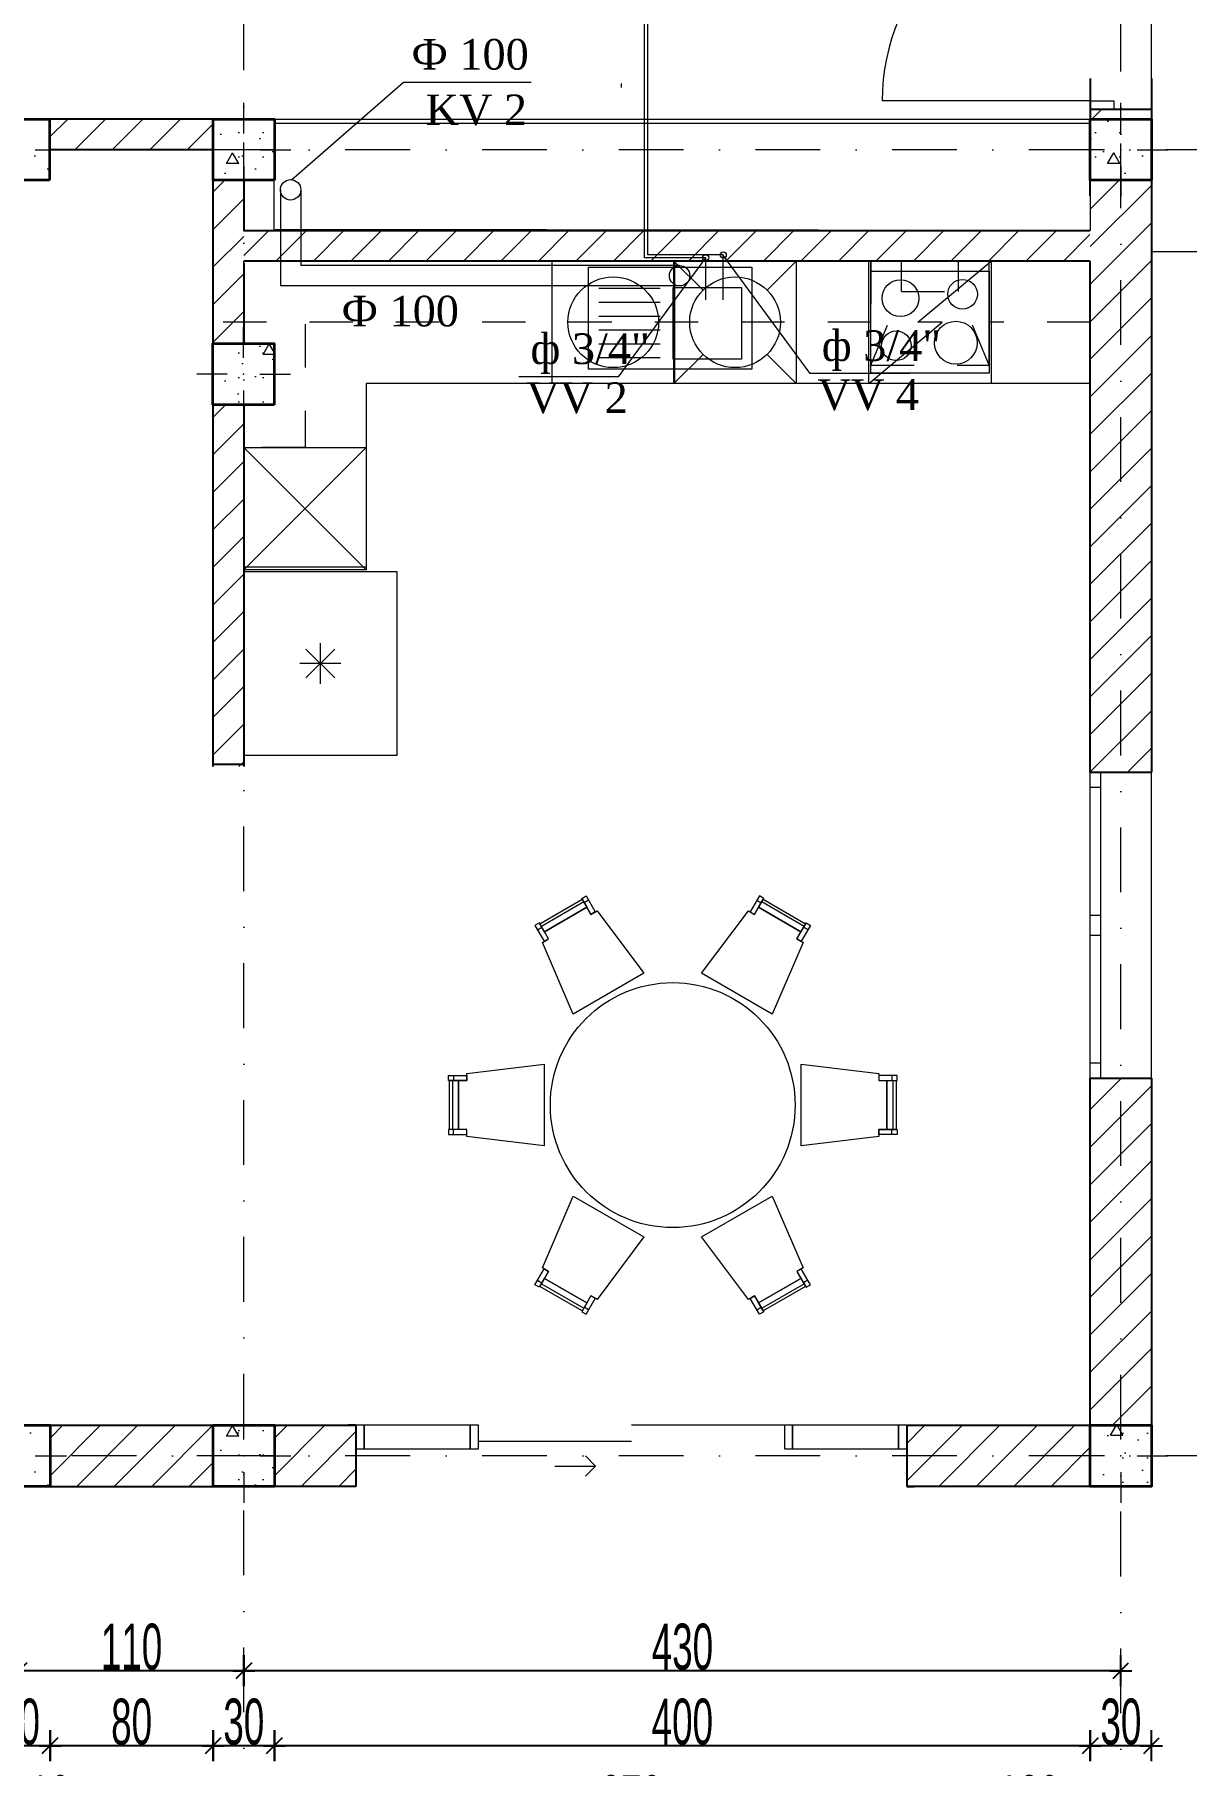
# Model space of a CAD drawing. Header units: millimetres. Extents: x -13678 to 175322, y 9978 to 39678.
# Drawn here: x 26179 to 31826, y 19899 to 28380 of the extents above; entities that cross this region are included whole.
import ezdxf

# ---------------------------------------------------------------- set-up
doc = ezdxf.new("R2010")
doc.units = ezdxf.units.MM
doc.header["$MEASUREMENT"] = 0
doc.set_wipeout_variables(frame=1)
for name, pattern in [('Dashed', [423.333333, 211.666667, -211.666667]), ('Dot & Dashed', [670.277762, 317.5, -176.388889, 0, -176.388874]), ('Wipeout_Contour', [1000, 0, -1000])]:
    doc.linetypes.add(name, pattern=pattern)
doc.layers.get('Defpoints').update_dxf_attribs({"lineweight": 13})
for name, color, linetype, lineweight, true_color in [('2D Drafting - General_Pen_No__5', 7, 'Continuous', 13, 0x40a5ff), ('New_MEP - Electrical_Pen_No__4', 7, 'Continuous', 20, 0x029e21), ('New_Structural - Bearing_Pen_No__168', 7, 'Continuous', 13, 0xfe847a), ('New_Structural - Bearing_Pen_No__169', 7, 'Continuous', 13, 0x68b353), ('New_Structural - Bearing_Pen_No__23', 7, 'Continuous', 20, 0xff6600), ('New_Structural - Bearing_Pen_No__28', 7, 'Continuous', 35, 0xa80f02), ('New_Structural - Bearing_Pen_No__3', 7, 'Continuous', 18, 0xff6600), ('New_Structural - Bearing_Pen_No__69', 7, 'Continuous', 20, 0x71cebe), ('New_Structural - Bearing_Pen_No__89', 7, 'Continuous', 20, 0x71cebe), ('Structural - Bearing_Pen_No__69', 7, 'Continuous', 13, 0x71cebe)]:
    doc.layers.add(name, color=color, linetype=linetype, lineweight=lineweight, true_color=true_color)
for name, color, linetype, lineweight in [('2D Drafting - General_Pen_No__6', 5, 'Continuous', 13), ('Lines_Pen_No__1', 7, 'Continuous', 13), ('New_Structural - Bearing_Pen_No__20', 1, 'Continuous', 0), ('New_Structural - Bearing_Pen_No__27', 7, 'Continuous', 35), ('Text blocks_Pen_No__1', 7, 'Continuous', 13)]:
    doc.layers.add(name, color=color, linetype=linetype, lineweight=lineweight)
doc.layers.add('New_MEP - Electrical', color=7, linetype='Continuous')
doc.layers.add('New_Structural - Bearing', color=7, linetype='Continuous')
doc.styles.add('GENERATED_STYLE_6', font='times.ttf')
doc.styles.add('PLATEIA', font='CGSAPPS.shx', dxfattribs={"width": 0.6})
doc.dimstyles.new('100v', dxfattribs={"dimtxt": 225, "dimasz": 1, "dimexe": 0.18, "dimexo": 0.0625, "dimgap": 4, "dimtad": 1, "dimdec": 0, "dimlfac": 0.1, "dimzin": 12, "dimdsep": 46, "dimtxsty": 'PLATEIA', "dimblk": 'A$C321216CB', "dimcen": 0.09, "dimse1": 1, "dimse2": 1, "dimclrd": 256, "dimclrt": 256, "dimadec": 3, "dimazin": 0, "dimtfac": 1, "dimtdec": 0, "dimtix": 1, "dimtmove": 2, "dimatfit": 3, "dimldrblk": 'A$C321216CB', "dimfxl": 1, "dimtolj": 1, "dimtzin": 0, "dimlwd": -1, "dimarcsym": 0})
pattern_1 = [(45, (-11385.9, -8413.54), (-91.92388, 91.92388), [])]

# ---------------------------------------------------------------- blocks, each defined once
blk = doc.blocks.new('Dining Table Round 25[2]', base_point=(38855.2, 31548))
at = {"layer": 'New_MEP - Electrical_Pen_No__4', "color": 104, "linetype": 'Continuous', "lineweight": 20, "true_color": 0x029e21}
for p, q in [((38211.6, 32423.5), (38418.9, 32543.2)), ((38443, 32551.3), (38421.4, 32538.8)), ((39267.4, 32551.3), (39289.1, 32538.8)), ((39291.6, 32543.2), (39498.9, 32423.5)), ((38192.4, 32406.7), (38214.1, 32419.2)), ((39518, 32406.7), (39496.4, 32419.2)), ((37775.2, 31428.3), (37775.2, 31667.7)), ((37780.2, 31692.7), (37780.2, 31667.7)), ((39930.2, 31692.7), (39930.2, 31667.7)), ((39935.2, 31667.7), (39935.2, 31428.3)), ((37780.2, 31403.3), (37780.2, 31428.3)), ((39930.2, 31403.3), (39930.2, 31428.3)), ((38192.4, 30689.4), (38214.1, 30676.9)), ((38418.9, 30552.9), (38211.6, 30672.6)), ((39498.9, 30672.6), (39291.6, 30552.9)), ((39518, 30689.4), (39496.4, 30676.9)), ((38443, 30544.7), (38421.4, 30557.2)), ((39267.4, 30544.7), (39289.1, 30557.2))]:
    blk.add_line(p, q, dxfattribs=at)
at = {"layer": 'New_MEP - Electrical_Pen_No__4', "color": 104, "linetype": 'Continuous', "lineweight": 20, "true_color": 0x029e21, "flags": 128}
for points in [[(38475.5, 32495.1), (38453.9, 32482.6), (38408.9, 32560.5), (38430.5, 32573)], [(39234.9, 32495.1), (39256.6, 32482.6), (39301.6, 32560.5), (39279.9, 32573)], [(38226.6, 32397.5), (38433.9, 32517.2), (38411.4, 32556.2), (38204.1, 32436.5)], [(38367, 31993.6), (38713.4, 32193.6), (38484.3, 32500.1), (38453.9, 32482.6), (38433.9, 32517.2), (38226.6, 32397.5), (38246.6, 32362.9), (38216.2, 32345.3)], [(38997, 32193.6), (39343.4, 31993.6), (39494.3, 32345.3), (39463.9, 32362.9), (39483.9, 32397.5), (39276.6, 32517.2), (39256.6, 32482.6), (39226.2, 32500.1)], [(39276.6, 32517.2), (39483.9, 32397.5), (39506.4, 32436.5), (39299.1, 32556.2)], [(38224.9, 32350.4), (38246.6, 32362.9), (38201.6, 32440.8), (38179.9, 32428.3)], [(39485.5, 32350.4), (39463.9, 32362.9), (39508.9, 32440.8), (39530.5, 32428.3)], [(38225.2, 31348), (38225.2, 31748), (37845.2, 31702.8), (37845.2, 31667.7), (37805.2, 31667.7), (37805.2, 31428.3), (37845.2, 31428.3), (37845.2, 31393.3)], [(39485.2, 31748), (39485.2, 31348), (39865.2, 31393.3), (39865.2, 31428.3), (39905.2, 31428.3), (39905.2, 31667.7), (39865.2, 31667.7), (39865.2, 31702.8)], [(37845.2, 31692.7), (37845.2, 31667.7), (37755.2, 31667.7), (37755.2, 31692.7)], [(37805.2, 31428.3), (37805.2, 31667.7), (37760.2, 31667.7), (37760.2, 31428.3)], [(39865.2, 31692.7), (39865.2, 31667.7), (39955.2, 31667.7), (39955.2, 31692.7)], [(39905.2, 31667.7), (39905.2, 31428.3), (39950.2, 31428.3), (39950.2, 31667.7)], [(37845.2, 31403.3), (37845.2, 31428.3), (37755.2, 31428.3), (37755.2, 31403.3)], [(39865.2, 31403.3), (39865.2, 31428.3), (39955.2, 31428.3), (39955.2, 31403.3)], [(38713.4, 30902.4), (38367, 31102.4), (38216.2, 30750.7), (38246.6, 30733.2), (38226.6, 30698.5), (38433.9, 30578.8), (38453.9, 30613.5), (38484.3, 30596)], [(39343.4, 31102.4), (38997, 30902.4), (39226.2, 30596), (39256.6, 30613.5), (39276.6, 30578.8), (39483.9, 30698.5), (39463.9, 30733.2), (39494.3, 30750.7)], [(38224.9, 30745.7), (38246.6, 30733.2), (38201.6, 30655.2), (38179.9, 30667.7)], [(39485.5, 30745.7), (39463.9, 30733.2), (39508.9, 30655.2), (39530.5, 30667.7)], [(38433.9, 30578.8), (38226.6, 30698.5), (38204.1, 30659.6), (38411.4, 30539.9)], [(39483.9, 30698.5), (39276.6, 30578.8), (39299.1, 30539.9), (39506.4, 30659.6)], [(38475.5, 30601), (38453.9, 30613.5), (38408.9, 30535.5), (38430.5, 30523)], [(39234.9, 30601), (39256.6, 30613.5), (39301.6, 30535.5), (39279.9, 30523)]]:
    blk.add_lwpolyline(points, close=True, dxfattribs=at)
blk.add_lwpolyline([(39455.2, 31548, 1), (38255.2, 31548, 1)], format="xyb", close=True, dxfattribs=at)
blk = doc.blocks.new('A$C321216CB')
for p, q in [((-53.8, 0), (53.8, 0)), ((-38.1, -38.1), (38.1, 38.1)), ((0, -75.3), (0, 75.3))]:
    blk.add_line(p, q)
blk = doc.blocks.new('*D538')
at = {"transparency": 16777216}
blk.add_line((33679.8, 32114.8), (33679.8, 27816.8), dxfattribs=at)
at = {"layer": 'Defpoints', "color": 0, "transparency": 16777216}
for p in [(33703.1, 32115.8), (31659.6, 27815.8), (33679.8, 27815.8)]:
    blk.add_point(p, dxfattribs=at)
at = {"transparency": 16777216}
for p, rotation in [((33679.8, 32115.8), 90), ((33679.8, 27815.8), 270)]:
    blk.add_blockref('A$C321216CB', p, dxfattribs=dict(at, rotation=rotation))
at = {"transparency": 16777216, "insert": (33563.3, 29965.8), "char_height": 225, "attachment_point": 5, "rotation": 90, "style": 'PLATEIA'}
blk.add_mtext('\\A1;430', dxfattribs=at)
blk = doc.blocks.new('*D539')
at = {"transparency": 16777216}
blk.add_line((33679.8, 27814.8), (33679.8, 21416.8), dxfattribs=at)
at = {"layer": 'Defpoints', "color": 0, "transparency": 16777216}
for p in [(31734.6, 27815.8), (33416.3, 21415.8), (33679.8, 21415.8)]:
    blk.add_point(p, dxfattribs=at)
at = {"transparency": 16777216}
for p, rotation in [((33679.8, 27815.8), 90), ((33679.8, 21415.8), 270)]:
    blk.add_blockref('A$C321216CB', p, dxfattribs=dict(at, rotation=rotation))
at = {"transparency": 16777216, "insert": (33563.3, 24615.8), "char_height": 225, "attachment_point": 5, "rotation": 90, "style": 'PLATEIA'}
blk.add_mtext('\\A1;640', dxfattribs=at)
blk = doc.blocks.new('*D541')
at = {"transparency": 16777216}
blk.add_line((34076.1, 31964.8), (34076.1, 27966.8), dxfattribs=at)
at = {"layer": 'Defpoints', "color": 0, "transparency": 16777216}
for p in [(33208.3, 31965.8), (31654.6, 27965.8), (34076.1, 27965.8)]:
    blk.add_point(p, dxfattribs=at)
at = {"transparency": 16777216}
for p, rotation in [((34076.1, 31965.8), 90), ((34076.1, 27965.8), 270)]:
    blk.add_blockref('A$C321216CB', p, dxfattribs=dict(at, rotation=rotation))
at = {"transparency": 16777216, "insert": (33959.6, 29965.8), "char_height": 225, "attachment_point": 5, "rotation": 90, "style": 'PLATEIA'}
blk.add_mtext('\\A1;400', dxfattribs=at)
blk = doc.blocks.new('*D542')
at = {"transparency": 16777216}
blk.add_line((34076.1, 27964.8), (34076.1, 27666.8), dxfattribs=at)
at = {"layer": 'Defpoints', "color": 0, "transparency": 16777216}
for p in [(31654.6, 27965.8), (31654.6, 27665.8), (34076.1, 27665.8)]:
    blk.add_point(p, dxfattribs=at)
at = {"transparency": 16777216}
for p, rotation in [((34076.1, 27965.8), 90), ((34076.1, 27665.8), 270)]:
    blk.add_blockref('A$C321216CB', p, dxfattribs=dict(at, rotation=rotation))
at = {"transparency": 16777216, "insert": (33959.6, 27815.8), "char_height": 225, "attachment_point": 5, "rotation": 90, "style": 'PLATEIA'}
blk.add_mtext('\\A1;30', dxfattribs=at)
blk = doc.blocks.new('*D543')
at = {"transparency": 16777216}
blk.add_line((34076.1, 27664.8), (34076.1, 21566.8), dxfattribs=at)
at = {"layer": 'Defpoints', "color": 0, "transparency": 16777216}
for p in [(31654.6, 27665.8), (33208.3, 21565.8), (34076.1, 21565.8)]:
    blk.add_point(p, dxfattribs=at)
at = {"transparency": 16777216}
for p, rotation in [((34076.1, 27665.8), 90), ((34076.1, 21565.8), 270)]:
    blk.add_blockref('A$C321216CB', p, dxfattribs=dict(at, rotation=rotation))
at = {"transparency": 16777216, "insert": (33959.6, 24615.8), "char_height": 225, "attachment_point": 5, "rotation": 90, "style": 'PLATEIA'}
blk.add_mtext('\\A1;610', dxfattribs=at)
blk = doc.blocks.new('*D553')
at = {"transparency": 16777216}
blk.add_line((31503.6, 20363.1), (27206.2, 20363.1), dxfattribs=at)
at = {"layer": 'Defpoints', "color": 0, "transparency": 16777216}
for p in [(27205.2, 20814), (27205.2, 20363.1), (31504.6, 20015.1)]:
    blk.add_point(p, dxfattribs=at)
at = {"transparency": 16777216, "rotation": 180}
blk.add_blockref('A$C321216CB', (27205.2, 20363.1), dxfattribs=at)
at = {"transparency": 16777216}
blk.add_blockref('A$C321216CB', (31504.6, 20363.1), dxfattribs=at)
at = {"transparency": 16777216, "insert": (29354.9, 20479.6), "char_height": 225, "attachment_point": 5, "style": 'PLATEIA'}
blk.add_mtext('\\A1;430', dxfattribs=at)
blk = doc.blocks.new('*D555')
at = {"transparency": 16777216}
blk.add_line((31653.6, 19995.7), (31355.6, 19995.7), dxfattribs=at)
at = {"layer": 'Defpoints', "color": 0, "transparency": 16777216}
for p in [(31354.6, 21265.8), (31654.6, 21265.8), (31354.6, 19995.7)]:
    blk.add_point(p, dxfattribs=at)
at = {"transparency": 16777216, "rotation": 180}
blk.add_blockref('A$C321216CB', (31354.6, 19995.7), dxfattribs=at)
at = {"transparency": 16777216}
blk.add_blockref('A$C321216CB', (31654.6, 19995.7), dxfattribs=at)
at = {"transparency": 16777216, "insert": (31504.6, 20112.2), "char_height": 225, "attachment_point": 5, "style": 'PLATEIA'}
blk.add_mtext('\\A1;30', dxfattribs=at)
blk = doc.blocks.new('*D556')
at = {"transparency": 16777216}
blk.add_line((31353.6, 19995.7), (27355.6, 19995.7), dxfattribs=at)
at = {"layer": 'Defpoints', "color": 0, "transparency": 16777216}
for p in [(27354.6, 21265.8), (31354.6, 21265.8), (27354.6, 19995.7)]:
    blk.add_point(p, dxfattribs=at)
at = {"transparency": 16777216, "rotation": 180}
blk.add_blockref('A$C321216CB', (27354.6, 19995.7), dxfattribs=at)
at = {"transparency": 16777216}
blk.add_blockref('A$C321216CB', (31354.6, 19995.7), dxfattribs=at)
at = {"transparency": 16777216, "insert": (29354.6, 20112.2), "char_height": 225, "attachment_point": 5, "style": 'PLATEIA'}
blk.add_mtext('\\A1;400', dxfattribs=at)
blk = doc.blocks.new('*D557')
at = {"transparency": 16777216}
blk.add_line((27353.6, 19995.7), (27055.6, 19995.7), dxfattribs=at)
at = {"layer": 'Defpoints', "color": 0, "transparency": 16777216}
for p in [(27054.6, 21265.8), (27354.6, 21265.8), (27054.6, 19995.7)]:
    blk.add_point(p, dxfattribs=at)
at = {"transparency": 16777216, "rotation": 180}
blk.add_blockref('A$C321216CB', (27054.6, 19995.7), dxfattribs=at)
at = {"transparency": 16777216}
blk.add_blockref('A$C321216CB', (27354.6, 19995.7), dxfattribs=at)
at = {"transparency": 16777216, "insert": (27204.6, 20112.2), "char_height": 225, "attachment_point": 5, "style": 'PLATEIA'}
blk.add_mtext('\\A1;30', dxfattribs=at)
blk = doc.blocks.new('*D560')
at = {"transparency": 16777216}
blk.add_line((31653.6, 19619.9), (30455.6, 19619.9), dxfattribs=at)
at = {"layer": 'Defpoints', "color": 0, "transparency": 16777216}
for p in [(30454.6, 21644.4), (31654.6, 21644.4), (30454.6, 19619.9)]:
    blk.add_point(p, dxfattribs=at)
at = {"transparency": 16777216, "rotation": 180}
blk.add_blockref('A$C321216CB', (30454.6, 19619.9), dxfattribs=at)
at = {"transparency": 16777216}
blk.add_blockref('A$C321216CB', (31654.6, 19619.9), dxfattribs=at)
at = {"transparency": 16777216, "insert": (31054.6, 19736.4), "char_height": 225, "attachment_point": 5, "style": 'PLATEIA'}
blk.add_mtext('\\A1;120', dxfattribs=at)
blk = doc.blocks.new('*D561')
at = {"transparency": 16777216}
blk.add_line((30453.6, 19619.9), (27755.6, 19619.9), dxfattribs=at)
at = {"layer": 'Defpoints', "color": 0, "transparency": 16777216}
for p in [(27754.6, 21644.4), (30454.6, 21644.4), (27754.6, 19619.9)]:
    blk.add_point(p, dxfattribs=at)
at = {"transparency": 16777216, "rotation": 180}
blk.add_blockref('A$C321216CB', (27754.6, 19619.9), dxfattribs=at)
at = {"transparency": 16777216}
blk.add_blockref('A$C321216CB', (30454.6, 19619.9), dxfattribs=at)
at = {"transparency": 16777216, "insert": (29104.6, 19736.4), "char_height": 225, "attachment_point": 5, "style": 'PLATEIA'}
blk.add_mtext('\\A1;270', dxfattribs=at)
blk = doc.blocks.new('*D562')
at = {"transparency": 16777216}
blk.add_line((27753.6, 19619.9), (24655.6, 19619.9), dxfattribs=at)
at = {"layer": 'Defpoints', "color": 0, "transparency": 16777216}
for p in [(24654.6, 21644.4), (27754.6, 21644.4), (24654.6, 19619.9)]:
    blk.add_point(p, dxfattribs=at)
at = {"transparency": 16777216, "rotation": 180}
blk.add_blockref('A$C321216CB', (24654.6, 19619.9), dxfattribs=at)
at = {"transparency": 16777216}
blk.add_blockref('A$C321216CB', (27754.6, 19619.9), dxfattribs=at)
at = {"transparency": 16777216, "insert": (26204.6, 19736.4), "char_height": 225, "attachment_point": 5, "style": 'PLATEIA'}
blk.add_mtext('\\A1;310', dxfattribs=at)
blk = doc.blocks.new('*D676')
at = {"transparency": 16777216}
blk.add_line((31653.6, 19230.7), (19955.6, 19230.7), dxfattribs=at)
at = {"layer": 'Defpoints', "color": 0, "transparency": 16777216}
for p in [(19954.6, 21265.8), (31654.6, 21265.8), (19954.6, 19230.7)]:
    blk.add_point(p, dxfattribs=at)
at = {"transparency": 16777216, "rotation": 180}
blk.add_blockref('A$C321216CB', (19954.6, 19230.7), dxfattribs=at)
at = {"transparency": 16777216}
blk.add_blockref('A$C321216CB', (31654.6, 19230.7), dxfattribs=at)
at = {"transparency": 16777216, "insert": (25804.6, 19347.2), "char_height": 225, "attachment_point": 5, "style": 'PLATEIA'}
blk.add_mtext('\\A1;1170', dxfattribs=at)
blk = doc.blocks.new('*D569')
at = {"transparency": 16777216}
blk.add_line((34456, 29114.1), (34456, 28016.1), dxfattribs=at)
at = {"layer": 'Defpoints', "color": 0, "transparency": 16777216}
for p in [(31654.6, 29115.1), (31654.6, 28015.1), (34456, 28015.1)]:
    blk.add_point(p, dxfattribs=at)
at = {"transparency": 16777216}
for p, rotation in [((34456, 29115.1), 90), ((34456, 28015.1), 270)]:
    blk.add_blockref('A$C321216CB', p, dxfattribs=dict(at, rotation=rotation))
at = {"transparency": 16777216, "insert": (34339.5, 28565.1), "char_height": 225, "attachment_point": 5, "rotation": 90, "style": 'PLATEIA'}
blk.add_mtext('\\A1;110', dxfattribs=at)
blk = doc.blocks.new('*D682')
at = {"transparency": 16777216}
blk.add_line((34456, 28014.1), (34456, 24766.8), dxfattribs=at)
at = {"layer": 'Defpoints', "color": 0, "transparency": 16777216}
for p in [(31654.6, 28015.1), (31654.6, 24765.8), (34456, 24765.8)]:
    blk.add_point(p, dxfattribs=at)
at = {"transparency": 16777216}
for p, rotation in [((34456, 28015.1), 90), ((34456, 24765.8), 270)]:
    blk.add_blockref('A$C321216CB', p, dxfattribs=dict(at, rotation=rotation))
at = {"transparency": 16777216, "insert": (34339.5, 26390.5), "char_height": 225, "attachment_point": 5, "rotation": 90, "style": 'PLATEIA'}
blk.add_mtext('\\A1;325', dxfattribs=at)
blk = doc.blocks.new('*D683')
at = {"transparency": 16777216}
blk.add_line((34456, 24764.8), (34456, 23266.8), dxfattribs=at)
at = {"layer": 'Defpoints', "color": 0, "transparency": 16777216}
for p in [(31654.6, 24765.8), (31654.6, 23265.8), (34456, 23265.8)]:
    blk.add_point(p, dxfattribs=at)
at = {"transparency": 16777216}
for p, rotation in [((34456, 24765.8), 90), ((34456, 23265.8), 270)]:
    blk.add_blockref('A$C321216CB', p, dxfattribs=dict(at, rotation=rotation))
at = {"transparency": 16777216, "insert": (34339.5, 24015.8), "char_height": 225, "attachment_point": 5, "rotation": 90, "style": 'PLATEIA'}
blk.add_mtext('\\A1;150', dxfattribs=at)
blk = doc.blocks.new('*D684')
at = {"transparency": 16777216}
blk.add_line((34456, 23264.8), (34456, 21266.8), dxfattribs=at)
at = {"layer": 'Defpoints', "color": 0, "transparency": 16777216}
for p in [(31654.6, 23265.8), (31654.6, 21265.8), (34456, 21265.8)]:
    blk.add_point(p, dxfattribs=at)
at = {"transparency": 16777216}
for p, rotation in [((34456, 23265.8), 90), ((34456, 21265.8), 270)]:
    blk.add_blockref('A$C321216CB', p, dxfattribs=dict(at, rotation=rotation))
at = {"transparency": 16777216, "insert": (34339.5, 22265.8), "char_height": 225, "attachment_point": 5, "rotation": 90, "style": 'PLATEIA'}
blk.add_mtext('\\A1;200', dxfattribs=at)
blk = doc.blocks.new('*D570')
at = {"transparency": 16777216}
blk.add_line((35224.3, 32264.8), (35224.3, 21266.8), dxfattribs=at)
at = {"layer": 'Defpoints', "color": 0, "transparency": 16777216}
for p in [(31654.6, 32265.8), (31654.6, 21265.8), (35224.3, 21265.8)]:
    blk.add_point(p, dxfattribs=at)
at = {"transparency": 16777216}
for p, rotation in [((35224.3, 32265.8), 90), ((35224.3, 21265.8), 270)]:
    blk.add_blockref('A$C321216CB', p, dxfattribs=dict(at, rotation=rotation))
at = {"transparency": 16777216, "insert": (35107.8, 26765.8), "char_height": 225, "attachment_point": 5, "rotation": 90, "style": 'PLATEIA'}
blk.add_mtext('\\A1;1100', dxfattribs=at)
blk = doc.blocks.new('*D686')
at = {"transparency": 16777216}
blk.add_line((34836.8, 27314.8), (34836.8, 21266.8), dxfattribs=at)
at = {"layer": 'Defpoints', "color": 0, "transparency": 16777216}
for p in [(33454.6, 27315.8), (31654.6, 21265.8), (34836.8, 21265.8)]:
    blk.add_point(p, dxfattribs=at)
at = {"transparency": 16777216}
for p, rotation in [((34836.8, 27315.8), 90), ((34836.8, 21265.8), 270)]:
    blk.add_blockref('A$C321216CB', p, dxfattribs=dict(at, rotation=rotation))
at = {"transparency": 16777216, "insert": (34720.3, 24290.8), "char_height": 225, "attachment_point": 5, "rotation": 90, "style": 'PLATEIA'}
blk.add_mtext('\\A1;605', dxfattribs=at)
blk = doc.blocks.new('Column_1', base_point=(2559.6, 13376.8))
at = {"color": 254, "linetype": 'Wipeout_Contour', "lineweight": 0, "ltscale": 54481.227726}
blk.add_wipeout([(2409.6, 13226.8), (2709.6, 13226.8), (2709.6, 13526.8), (2409.6, 13526.8)], dxfattribs=at).dxf.layer = 'New_Structural - Bearing'
at = {"layer": 'New_Structural - Bearing_Pen_No__169', "linetype": 'Continuous', "lineweight": 13, "true_color": 0x68b353}
h = blk.add_hatch(dxfattribs=at)
h.set_pattern_fill('STRUCTURAL_CONCRETE', color=85, style=0, pattern_type=2)
h.set_pattern_definition([(0, (0, 0), (0, 623.538), [60, -300]), (0, (180, 311.8), (0, 623.538), [60, -300]), (60, (0, 0), (-540, 311.77), [60, -300]), (60, (360, 0), (-540, 311.77), [60, -300]), (120, (60, 0), (540, 311.77), [60, -300]), (120, (420, 0), (540, 311.77), [60, -300]), (0, (0, 60), (0, 120), [0, -120, 0, -180]), (45, (60, 60), (-84.8528, 84.8528), [0, -90, 0, -150])])
h.paths.add_polyline_path([(2409.6, 13226.8), (2709.6, 13226.8), (2709.6, 13526.8), (2409.6, 13526.8)])
at = {"layer": 'New_Structural - Bearing_Pen_No__20', "color": 1, "linetype": 'Continuous', "lineweight": 0}
for p, q in [((2559.6, 13456.8), (2559.6, 13606.8)), ((2479.6, 13376.8), (2329.6, 13376.8)), ((2639.6, 13376.8), (2789.6, 13376.8)), ((2559.6, 13296.8), (2559.6, 13146.8))]:
    blk.add_line(p, q, dxfattribs=at)
blk.add_point((2559.6, 13376.8), dxfattribs=at)
at = {"layer": 'New_Structural - Bearing_Pen_No__28', "color": 14, "linetype": 'Continuous', "lineweight": 35, "true_color": 0xa80f02, "flags": 128}
blk.add_lwpolyline([(2409.6, 13226.8), (2709.6, 13226.8), (2709.6, 13526.8), (2409.6, 13526.8)], close=True, dxfattribs=at)
blk = doc.blocks.new('*D671')
at = {"transparency": 16777216}
blk.add_line((27204.2, 20363.1), (26104.2, 20363.1), dxfattribs=at)
at = {"layer": 'Defpoints', "color": 0, "transparency": 16777216}
for p in [(26103.2, 20922.7), (27205.2, 20814), (26103.2, 20363.1)]:
    blk.add_point(p, dxfattribs=at)
at = {"transparency": 16777216, "rotation": 180}
blk.add_blockref('A$C321216CB', (26103.2, 20363.1), dxfattribs=at)
at = {"transparency": 16777216}
blk.add_blockref('A$C321216CB', (27205.2, 20363.1), dxfattribs=at)
at = {"transparency": 16777216, "insert": (26654.2, 20479.6), "char_height": 225, "attachment_point": 5, "style": 'PLATEIA'}
blk.add_mtext('\\A1;110', dxfattribs=at)
blk = doc.blocks.new('*D708')
at = {"transparency": 16777216}
blk.add_line((27053.6, 19995.7), (26255.6, 19995.7), dxfattribs=at)
at = {"layer": 'Defpoints', "color": 0, "transparency": 16777216}
for p in [(26254.6, 21265.8), (27054.6, 21265.8), (26254.6, 19995.7)]:
    blk.add_point(p, dxfattribs=at)
at = {"transparency": 16777216, "rotation": 180}
blk.add_blockref('A$C321216CB', (26254.6, 19995.7), dxfattribs=at)
at = {"transparency": 16777216}
blk.add_blockref('A$C321216CB', (27054.6, 19995.7), dxfattribs=at)
at = {"transparency": 16777216, "insert": (26654.6, 20112.2), "char_height": 225, "attachment_point": 5, "style": 'PLATEIA'}
blk.add_mtext('\\A1;80', dxfattribs=at)
blk = doc.blocks.new('*D709')
at = {"transparency": 16777216}
blk.add_line((26253.6, 19995.7), (25955.6, 19995.7), dxfattribs=at)
at = {"layer": 'Defpoints', "color": 0, "transparency": 16777216}
for p in [(25954.6, 21265.8), (26254.6, 21265.8), (25954.6, 19995.7)]:
    blk.add_point(p, dxfattribs=at)
at = {"transparency": 16777216, "rotation": 180}
blk.add_blockref('A$C321216CB', (25954.6, 19995.7), dxfattribs=at)
at = {"transparency": 16777216}
blk.add_blockref('A$C321216CB', (26254.6, 19995.7), dxfattribs=at)
at = {"transparency": 16777216, "insert": (26104.6, 20112.2), "char_height": 225, "attachment_point": 5, "style": 'PLATEIA'}
blk.add_mtext('\\A1;30', dxfattribs=at)

msp = doc.modelspace()

# ---------------------------------------------------------------- hatches: boundary and pattern name
at = {"layer": 'New_Structural - Bearing_Pen_No__168', "linetype": 'Continuous', "lineweight": 13, "true_color": 0xfe847a}
h = msp.add_hatch(dxfattribs=at)
h.set_pattern_fill('ANSI31', color=11, scale=1000, style=0)
h.set_pattern_definition([(45, (-86549.79, -160126.35), (-88.38835, 88.38835), [])])
h.paths.add_polyline_path([(31354.6, 28015.1), (31504.6, 28015.1), (31504.6, 27965.8), (31354.6, 27965.8)])
h = msp.add_hatch(dxfattribs=at)
h.set_pattern_fill('COMMON_BRICK', color=11, style=0, pattern_type=2)
h.set_pattern_definition([(45, (-11835.9, -8524.09), (-91.92388, 91.92388), [])])
h.paths.add_polyline_path([(27204.6, 27665.8), (27204.6, 24793.2), (27054.6, 24793.2), (27054.6, 27665.8)])
h = msp.add_hatch(dxfattribs=at)
h.set_pattern_fill('COMMON_BRICK', color=11, style=0, pattern_type=2)
h.set_pattern_definition(pattern_1)
h.paths.add_polyline_path([(31354.6, 27665.8), (31654.6, 27665.8), (31654.6, 24765.8), (31354.6, 24765.8)])
h = msp.add_hatch(dxfattribs=at)
h.set_pattern_fill('COMMON_BRICK', color=11, style=0, pattern_type=2)
h.set_pattern_definition([(45, (-11384.03, -8534.27), (-91.92388, 91.92388), [])])
h.paths.add_polyline_path([(31352.7, 27270.1), (27204.8, 27270.1), (27204.8, 27420.1), (31352.7, 27420.1)])
h = msp.add_hatch(dxfattribs=at)
h.set_pattern_fill('COMMON_BRICK', color=11, style=0, pattern_type=2)
h.set_pattern_definition(pattern_1)
h.paths.add_polyline_path([(31654.6, 21565.8), (31354.6, 21565.8), (31354.6, 23265.8), (31654.6, 23265.8)])
h = msp.add_hatch(dxfattribs=at)
h.set_pattern_fill('COMMON_BRICK', color=11, style=0, pattern_type=2)
h.set_pattern_definition(pattern_1)
h.paths.add_polyline_path([(27359.6, 21565.8), (27754.6, 21565.8), (27754.6, 21265.8), (27359.6, 21265.8)])
h = msp.add_hatch(dxfattribs=at)
h.set_pattern_fill('COMMON_BRICK', color=11, style=0, pattern_type=2)
h.set_pattern_definition(pattern_1)
h.paths.add_polyline_path([(31354.6, 21265.8), (30454.6, 21265.8), (30454.6, 21565.8), (31354.6, 21565.8)])
at = {"layer": 'New_Structural - Bearing_Pen_No__169', "linetype": 'Continuous', "lineweight": 13, "true_color": 0x68b353}
h = msp.add_hatch(dxfattribs=at)
h.set_pattern_fill('STRUCTURAL_CONCRETE', color=85, style=0, pattern_type=2)
h.set_pattern_definition([(0, (-11385.9, -8413.54), (0, 623.538), [60, -300]), (0, (-11205.9, -8101.77), (0, 623.538), [60, -300]), (60, (-11385.9, -8413.54), (-540, 311.769), [60, -300]), (60, (-11025.9, -8413.54), (-540, 311.769), [60, -300]), (120, (-11325.9, -8413.54), (540, 311.769), [60, -300]), (120, (-10965.9, -8413.54), (540, 311.769), [60, -300]), (0, (-11385.9, -8353.54), (0, 120), [0, -120, 0, -180]), (45, (-11325.9, -8353.54), (-84.85282, 84.85282), [0, -90, 0, -150])])
h.paths.add_polyline_path([(31354.6, 21265.8), (31354.6, 21565.8), (31654.6, 21565.8), (31654.6, 21265.8)])

# ---------------------------------------------------------------- linework, layer by layer
at = {"layer": '2D Drafting - General_Pen_No__5'}
for p, q in [((29169.6, 27285.1), (29169.6, 31980.8)), ((29041.8, 26703.5), (29469.6, 27286)), ((29469.6, 27285.1), (29169.6, 27285.1)), ((29469.6, 27080.1), (29469.6, 27285.1))]:
    msp.add_line(p, q, dxfattribs=at)
at = {"layer": '2D Drafting - General_Pen_No__5', "color": 1}
for p, q in [((29184.6, 27300.1), (29184.6, 31995.8)), ((29555.1, 27300.1), (29184.6, 27300.1)), ((29981.5, 26718.5), (29553.8, 27301)), ((29555.1, 27080.1), (29555.1, 27300.1)), ((30469.9, 26718.5), (29981.5, 26718.5))]:
    msp.add_line(p, q, dxfattribs=at)
at = {"layer": '2D Drafting - General_Pen_No__5', "linetype": 'Continuous'}
msp.add_line((29041.8, 26703.5), (28553.4, 26703.5), dxfattribs=at)
at = {"layer": '2D Drafting - General_Pen_No__6', "linetype": 'Continuous'}
for p, q in [((27484, 27619), (27484, 27248.2)), ((29341.2, 27248.2), (27484, 27248.2)), ((29341.2, 27148.2), (27384, 27148.2))]:
    msp.add_line(p, q, dxfattribs=at)
at = {"layer": 'Lines_Pen_No__1', "linetype": 'Continuous'}
for centre, radius in [((29555.1, 27300.1), 15), ((29341.2, 27198.2), 50), ((29469.6, 27286), 15)]:
    msp.add_circle(centre, radius, dxfattribs=at)
at = {"layer": 'New_MEP - Electrical_Pen_No__4', "color": 104, "linetype": 'Continuous', "lineweight": 20, "true_color": 0x029e21}
for p, q in [((29054.6, 28140.1), (29054.6, 28120.1)), ((31354.6, 28140.5), (31354.6, 27420.1)), ((27353.5, 27420.1), (27353.5, 27965.8)), ((27354.5, 27945.8), (31350.5, 27945.8)), ((27354.6, 27965.8), (31350.5, 27965.8)), ((31354.6, 27420.1), (27358.1, 27424.3)), ((29455.9, 27127.2), (29313, 27270.1)), ((29770.1, 27127.2), (29913, 27270.1)), ((30508.8, 26970.1), (30868.8, 27270.1)), ((29310.2, 26790.1), (29310.2, 27140.1)), ((29310.2, 27140.1), (29645.2, 27140.1)), ((29645.2, 27140.1), (29645.2, 26790.1)), ((29245.2, 27135.1), (28945.2, 27135.1)), ((29245.2, 27067.1), (28945.2, 27067.1)), ((29245.2, 26999.1), (28945.2, 26999.1)), ((30268.8, 26670.1), (30628.8, 26970.1)), ((30628.8, 26970.1), (30508.8, 26970.1)), ((29245.2, 26931.1), (28945.2, 26931.1)), ((29245.2, 26863.1), (28945.2, 26863.1)), ((29455.9, 26812.9), (29313, 26670.1)), ((29770.1, 26812.9), (29913, 26670.1)), ((29245.2, 26795.1), (28945.2, 26795.1)), ((29645.2, 26790.1), (29310.2, 26790.1)), ((27804.6, 26356.6), (27204.6, 25756.6)), ((27804.6, 25756.6), (27204.6, 26356.6)), ((27650.3, 25368.9), (27508.9, 25227.5)), ((27650.3, 25227.5), (27508.9, 25368.9)), ((27579.6, 25398.2), (27579.6, 25198.2)), ((27679.6, 25298.2), (27479.6, 25298.2))]:
    msp.add_line(p, q, dxfattribs=at)
at = {"layer": 'New_MEP - Electrical_Pen_No__4', "color": 104, "linetype": 'Dashed', "lineweight": 20, "true_color": 0x029e21}
for p, q in [((27204.6, 27270.1), (30278.8, 27270.1)), ((27204.6, 26356.6), (27204.6, 27260.2)), ((30278.8, 26760.1), (30278.8, 27270.1)), ((30278.8, 27270.1), (30278.8, 26970.1)), ((30428.8, 27120.1), (30428.8, 27270.1)), ((30708.8, 27120.1), (30708.8, 27270.1)), ((30858.8, 26760.1), (30858.8, 27270.1)), ((30858.8, 26970.1), (30858.8, 27270.1)), ((30858.8, 27270.1), (31354.6, 27270.1)), ((31352.7, 27270.1), (31352.7, 26970.1)), ((30278.8, 26760.1), (30428.8, 27120.1)), ((30428.8, 27120.1), (30708.8, 27120.1)), ((30858.8, 26760.1), (30708.8, 27120.1)), ((30278.8, 26970.1), (27054.6, 26970.1)), ((31354.6, 26970.1), (30858.8, 26970.1)), ((27504.6, 26960.2), (27504.6, 26356.6)), ((30278.8, 26760.1), (30858.8, 26760.1)), ((27504.6, 26356.6), (27204.6, 26356.6))]:
    msp.add_line(p, q, dxfattribs=at)
at = {"layer": 'New_MEP - Electrical_Pen_No__4', "color": 104, "linetype": 'Continuous', "lineweight": 20, "true_color": 0x029e21, "flags": 128}
for points in [[(27204.6, 25770.1), (27204.6, 27270.1), (31354.6, 27270.1), (31354.6, 26670.1), (27804.6, 26670.1), (27804.6, 25770.1)], [(29315.8, 26670.1), (28715.8, 26670.1), (28715.8, 27270.1), (29315.8, 27270.1)], [(29695.2, 26740.1), (28895.2, 26740.1), (28895.2, 27240.1), (29695.2, 27240.1)], [(29913, 26670.1), (29313, 26670.1), (29313, 27270.1), (29913, 27270.1)], [(30868.8, 26670.1), (30268.8, 26670.1), (30268.8, 27270.1), (30868.8, 27270.1)], [(30858.8, 26720.1), (30278.8, 26720.1), (30278.8, 27220.1), (30858.8, 27220.1)], [(27804.6, 26356.6), (27804.6, 25756.6), (27204.6, 25756.6), (27204.6, 26356.6)], [(27954.6, 25748.2), (27954.6, 24848.2), (27204.6, 24848.2), (27204.6, 25748.2)]]:
    msp.add_lwpolyline(points, close=True, dxfattribs=at)
at = {"layer": 'New_MEP - Electrical_Pen_No__4', "color": 104, "linetype": 'Continuous', "lineweight": 20, "true_color": 0x029e21}
for centre, radius in [((29015.8, 26970.1), 222.2), ((29613, 26970.1), 222.2), ((30423.8, 27088.1), 90), ((30728.3, 27107.6), 72.5), ((30695.2, 26870.1), 105), ((30403.5, 26855.1), 72.5)]:
    msp.add_circle(centre, radius, dxfattribs=at)
at = {"layer": 'New_Structural - Bearing_Pen_No__20', "color": 1, "linetype": 'Continuous', "lineweight": 0}
for p, q in [((27204.6, 27895.8), (27204.6, 28045.8)), ((27124.6, 27815.8), (26974.6, 27815.8)), ((27204.6, 27735.8), (27204.6, 27585.8)), ((27284.6, 27815.8), (27434.6, 27815.8)), ((27204.6, 21495.8), (27204.6, 21645.8)), ((31504.6, 21495.8), (31504.6, 21645.8)), ((27124.6, 21415.8), (26974.6, 21415.8)), ((27284.6, 21415.8), (27434.6, 21415.8)), ((31424.6, 21415.8), (31274.6, 21415.8)), ((31584.6, 21415.8), (31734.6, 21415.8)), ((27204.6, 21335.8), (27204.6, 21185.8)), ((31504.6, 21335.8), (31504.6, 21185.8))]:
    msp.add_line(p, q, dxfattribs=at)
for p in [(27204.6, 27815.8), (27204.6, 21415.8), (31504.6, 21415.8)]:
    msp.add_point(p, dxfattribs=at)
at = {"layer": 'New_Structural - Bearing_Pen_No__23', "color": 30, "linetype": 'Continuous', "lineweight": 20, "true_color": 0xff6600}
for p, q in [((31354.6, 28015.1), (31354.6, 28055.1)), ((31354.6, 28055.1), (31469.6, 28055.1)), ((31469.6, 28055.1), (31469.6, 28015.1)), ((31354.6, 24690.8), (31354.6, 24765.8)), ((31404.6, 24765.8), (31404.6, 24690.8)), ((31404.6, 24690.8), (31354.6, 24690.8)), ((31354.6, 24015.8), (31354.6, 24065.8)), ((31354.6, 24065.8), (31404.6, 24065.8)), ((31354.6, 23965.8), (31354.6, 24015.8)), ((31404.6, 24065.8), (31404.6, 24015.8)), ((31404.6, 24015.8), (31404.6, 23965.8)), ((31404.6, 23965.8), (31354.6, 23965.8)), ((31354.6, 23265.8), (31354.6, 23340.8)), ((31354.6, 23340.8), (31404.6, 23340.8)), ((31404.6, 23340.8), (31404.6, 23265.8)), ((27794.6, 21565.8), (27754.6, 21565.8)), ((27754.6, 21565.8), (27754.6, 21450.8)), ((27794.6, 21450.8), (27794.6, 21565.8)), ((28354.6, 21565.8), (28314.6, 21565.8)), ((28314.6, 21565.8), (28314.6, 21450.8)), ((28354.6, 21450.8), (28354.6, 21565.8)), ((29894.6, 21565.8), (29854.6, 21565.8)), ((29854.6, 21565.8), (29854.6, 21450.8)), ((29894.6, 21450.8), (29894.6, 21565.8)), ((30454.6, 21565.8), (30414.6, 21565.8)), ((30414.6, 21565.8), (30414.6, 21450.8)), ((30454.6, 21450.8), (30454.6, 21565.8)), ((27754.6, 21450.8), (27794.6, 21450.8)), ((28314.6, 21450.8), (28354.6, 21450.8)), ((29854.6, 21450.8), (29894.6, 21450.8)), ((30414.6, 21450.8), (30454.6, 21450.8))]:
    msp.add_line(p, q, dxfattribs=at)
for points in [[(27794.6, 21450.8), (28314.6, 21450.8), (28314.6, 21565.8), (27794.6, 21565.8)], [(30414.6, 21565.8), (29894.6, 21565.8), (29894.6, 21450.8), (30414.6, 21450.8)]]:
    msp.add_lwpolyline(points, close=True, dxfattribs=at)
at = {"layer": 'New_Structural - Bearing_Pen_No__27', "color": 7, "linetype": 'Continuous', "lineweight": 25}
for p, q in [((31354.6, 24765.8), (31404.6, 24765.8)), ((31354.6, 24765.8), (31404.6, 24765.8)), ((31354.6, 24765.8), (31404.6, 24765.8)), ((31404.6, 24765.8), (31654.6, 24765.8)), ((31404.6, 24765.8), (31654.6, 24765.8)), ((31354.6, 23265.8), (31404.6, 23265.8)), ((31354.6, 23265.8), (31404.6, 23265.8)), ((31354.6, 23265.8), (31404.6, 23265.8)), ((31404.6, 23265.8), (31654.6, 23265.8)), ((31404.6, 23265.8), (31654.6, 23265.8)), ((27754.6, 21565.8), (27717.6, 21565.8)), ((27754.6, 21565.8), (27717.6, 21565.8)), ((27754.6, 21565.8), (27717.6, 21565.8)), ((27754.6, 21565.8), (27754.6, 21450.8)), ((27754.6, 21565.8), (27754.6, 21450.8)), ((27754.6, 21565.8), (27754.6, 21450.8)), ((30454.6, 21565.8), (30491.6, 21565.8)), ((30454.6, 21565.8), (30454.6, 21450.8)), ((30454.6, 21565.8), (30454.6, 21450.8)), ((30454.6, 21565.8), (30454.6, 21450.8)), ((30454.6, 21565.8), (30491.6, 21565.8)), ((30454.6, 21565.8), (30491.6, 21565.8)), ((27754.6, 21450.8), (27754.6, 21265.8)), ((27754.6, 21450.8), (27754.6, 21265.8)), ((27754.6, 21450.8), (27754.6, 21265.8)), ((30454.6, 21450.8), (30454.6, 21265.8)), ((30454.6, 21450.8), (30454.6, 21265.8)), ((30454.6, 21450.8), (30454.6, 21265.8)), ((27754.6, 21265.8), (27717.6, 21265.8)), ((27754.6, 21265.8), (27717.6, 21265.8)), ((27754.6, 21265.8), (27717.6, 21265.8)), ((30454.6, 21265.8), (30491.6, 21265.8)), ((30454.6, 21265.8), (30491.6, 21265.8)), ((30454.6, 21265.8), (30491.6, 21265.8))]:
    msp.add_line(p, q, dxfattribs=at)
for points in [[(31354.6, 27590.1), (31354.6, 27765.1)], [(31654.6, 27765.1), (31654.6, 24765.8)], [(27054.6, 24793.2), (27054.6, 27665.8)], [(27204.6, 27660.8), (27204.6, 27420.1), (31352.7, 27420.1)], [(31352.7, 27270.1), (27204.6, 27270.1)], [(27204.6, 27260.2), (27204.6, 24793.2)], [(31354.6, 24765.8), (31354.6, 27270.1)], [(27204.6, 24803.1), (27054.6, 24803.1)], [(31354.6, 21565.8), (31354.6, 23265.8)], [(31654.6, 23265.8), (31654.6, 21565.8)], [(27354.6, 21565.8), (27754.6, 21565.8)], [(30454.6, 21565.8), (31354.6, 21565.8)], [(27754.6, 21265.8), (27354.6, 21265.8)], [(31354.6, 21265.8), (30454.6, 21265.8)]]:
    msp.add_lwpolyline(points, dxfattribs=at)
at = {"layer": 'New_Structural - Bearing_Pen_No__28', "color": 14, "linetype": 'Continuous', "lineweight": 35, "true_color": 0xa80f02}
for p, q in [((27353.5, 26565.8), (27053.5, 26565.8)), ((26254.6, 21265.8), (25954.6, 21265.8)), ((27354.6, 21265.8), (27054.6, 21265.8))]:
    msp.add_line(p, q, dxfattribs=at)
msp.add_lwpolyline([(31354.6, 21265.8), (31354.6, 21565.8), (31654.6, 21565.8), (31654.6, 21265.8)], close=True, dxfattribs=at)
at = {"layer": 'New_Structural - Bearing_Pen_No__3', "color": 30, "linetype": 'Continuous', "lineweight": 18, "true_color": 0xff6600}
for p, q in [((31354.6, 28055.1), (30334.6, 28055.1)), ((31354.6, 23265.8), (31354.6, 24765.8)), ((31654.6, 23265.8), (31654.6, 24765.8)), ((31354.6, 24065.8), (31354.6, 24690.8)), ((31404.6, 24690.8), (31404.6, 24065.8)), ((31354.6, 23340.8), (31354.6, 23965.8)), ((31404.6, 23965.8), (31404.6, 23340.8)), ((29854.6, 21565.8), (29104.6, 21565.8)), ((29104.6, 21485.8), (28354.6, 21485.8)), ((28929.6, 21365.8), (28879.6, 21415.8)), ((28729.6, 21365.8), (28929.6, 21365.8)), ((28929.6, 21365.8), (28879.6, 21315.8))]:
    msp.add_line(p, q, dxfattribs=at)
msp.add_arc((31354.6, 28055.1), 1020, 90, 180, dxfattribs=at)
at = {"layer": 'New_Structural - Bearing_Pen_No__89', "color": 123, "linetype": 'Continuous', "lineweight": 20, "true_color": 0x71cebe}
msp.add_lwpolyline([(31654.6, 27315.8), (31654.6, 30115.8), (33454.6, 30115.8), (33454.6, 27315.8)], close=True, dxfattribs=at)

# ---------------------------------------------------------------- block references
at = {"layer": 'New_MEP - Electrical', "color": 2, "linetype": 'Continuous', "lineweight": 20, "true_color": 0xffeb28, "xscale": -1}
msp.add_blockref('Dining Table Round 25[2]', (29307.4, 23134.5), dxfattribs=at)
at = {"layer": 'New_Structural - Bearing', "color": 14, "lineweight": 35, "true_color": 0xa80f02, "xscale": -1}
msp.add_blockref('Column_1', (26102.6, 27815.8), dxfattribs=at)

# ---------------------------------------------------------------- texts
at = {"layer": 'Text blocks_Pen_No__1', "linetype": 'Continuous', "char_height": 150, "attachment_point": 1, "style": 'GENERATED_STYLE_6'}
for s, insert in [('Ф 100', (28026.2, 28358.1)), ('{\\fTimes New Roman CYR|b0|i0|c204|p18;KV }2', (28095.9, 28086.1)), ('Ф 100', (27683.6, 27100)), ('ф 3/4"', (28609.9, 26915.7)), ('ф 3/4"', (30038, 26930.7)), ('{\\fTimes New Roman CYR|b0|i0|c204|p18;VV }2', (28589.6, 26675.6)), ('{\\fTimes New Roman CYR|b0|i0|c204|p18;VV }4', (30017.7, 26690.6))]:
    msp.add_mtext(s, dxfattribs=dict(at, insert=insert))

# ---------------------------------------------------------------- dimensions: what is measured, and where the dimension line sits
for base, p1, p2, angle, picture, middle in [((35224.3, 21265.8), (31654.6, 32265.8), (31654.6, 21265.8), 90, '*D570', (35107.8, 26765.8)), ((33679.8, 27815.8), (33703.1, 32115.8), (31659.6, 27815.8), 90, '*D538', (33563.3, 29965.8)), ((34076.1, 27965.8), (33208.3, 31965.8), (31654.6, 27965.8), 90, '*D541', (33959.6, 29965.8)), ((34456, 28015.1), (31654.6, 29115.1), (31654.6, 28015.1), 90, '*D569', (34339.5, 28565.1)), ((34456, 24765.8), (31654.6, 28015.1), (31654.6, 24765.8), 90, '*D682', (34339.5, 26390.5)), ((34076.1, 27665.8), (31654.6, 27965.8), (31654.6, 27665.8), 90, '*D542', (33959.6, 27815.8)), ((33679.8, 21415.8), (31734.6, 27815.8), (33416.3, 21415.8), 90, '*D539', (33563.3, 24615.8)), ((34076.1, 21565.8), (31654.6, 27665.8), (33208.3, 21565.8), 90, '*D543', (33959.6, 24615.8)), ((34836.8, 21265.8), (33454.6, 27315.8), (31654.6, 21265.8), 90, '*D686', (34720.3, 24290.8)), ((34456, 23265.8), (31654.6, 24765.8), (31654.6, 23265.8), 90, '*D683', (34339.5, 24015.8)), ((34456, 21265.8), (31654.6, 23265.8), (31654.6, 21265.8), 90, '*D684', (34339.5, 22265.8)), ((24654.6, 19619.9), (27754.6, 21644.4), (24654.6, 21644.4), 180, '*D562', (26204.6, 19736.4)), ((27754.6, 19619.9), (30454.6, 21644.4), (27754.6, 21644.4), 180, '*D561', (29104.6, 19736.4)), ((30454.6, 19619.9), (31654.6, 21644.4), (30454.6, 21644.4), 180, '*D560', (31054.6, 19736.4)), ((19954.6, 19230.7), (31654.6, 21265.8), (19954.6, 21265.8), 180, '*D676', (25804.6, 19347.2)), ((27054.6, 19995.7), (27354.6, 21265.8), (27054.6, 21265.8), 180, '*D557', (27204.6, 20112.2)), ((27354.6, 19995.7), (31354.6, 21265.8), (27354.6, 21265.8), 180, '*D556', (29354.6, 20112.2)), ((31354.6, 19995.7), (31654.6, 21265.8), (31354.6, 21265.8), 180, '*D555', (31504.6, 20112.2)), ((26103.2, 20363.1), (27205.2, 20814), (26103.2, 20922.7), 180, '*D671', (26654.2, 20479.6)), ((27205.2, 20363.1), (31504.6, 20015.1), (27205.2, 20814), 180, '*D553', (29354.9, 20479.6))]:
    dim = msp.add_linear_dim(base=base, p1=p1, p2=p2, angle=angle, dimstyle='100v')
    dim.commit()
    dim.dimension.update_dxf_attribs({"geometry": picture, "text_midpoint": middle})

# ---------------------------------------------------------------- next in the draw order: block references
at = {"layer": 'New_Structural - Bearing', "color": 14, "lineweight": 35, "true_color": 0xa80f02, "xscale": -1}
for p in [(27204.6, 27815.8), (31504.6, 27815.8), (27203.5, 26715.8), (26104.6, 21415.8), (27204.6, 21415.8)]:
    msp.add_blockref('Column_1', p, dxfattribs=at)

# ---------------------------------------------------------------- next in the draw order: hatches: boundary and pattern name
at = {"layer": 'New_Structural - Bearing_Pen_No__168', "linetype": 'Continuous', "lineweight": 13, "true_color": 0xfe847a}
h = msp.add_hatch(dxfattribs=at)
h.set_pattern_fill('COMMON_BRICK', color=11, style=0, pattern_type=2)
h.set_pattern_definition([(45, (-11274.25, -8363.54), (-91.92388, 91.92388), [])])
h.paths.add_polyline_path([(27054.6, 27815.8), (26252.6, 27815.8), (26252.6, 27965.8), (27054.6, 27965.8)])
h = msp.add_hatch(dxfattribs=at)
h.set_pattern_fill('COMMON_BRICK', color=11, style=0, pattern_type=2)
h.set_pattern_definition([(45, (-12485.9, -8413.54), (-91.92388, 91.92388), [])])
h.paths.add_polyline_path([(27054.6, 21265.8), (26259.6, 21265.8), (26259.6, 21565.8), (27054.6, 21565.8)])

# ---------------------------------------------------------------- next in the draw order: linework, layer by layer
at = {"layer": '2D Drafting - General_Pen_No__6', "linetype": 'Continuous'}
msp.add_line((27384, 27619), (27384, 27148.2), dxfattribs=at)
at = {"layer": '2D Drafting - General_Pen_No__6', "linetype": 'Continuous', "flags": 128}
msp.add_lwpolyline([(27439.1, 27668.7), (27987.4, 28146.4), (28612.6, 28146.4)], dxfattribs=at)
at = {"layer": 'Lines_Pen_No__1', "linetype": 'Continuous'}
msp.add_circle((27434, 27619), 50, dxfattribs=at)
at = {"layer": 'New_Structural - Bearing_Pen_No__27', "color": 7, "linetype": 'Continuous', "lineweight": 25}
for p, q in [((31354.6, 28165.1), (31354.6, 27965.8)), ((31654.6, 28165.1), (31654.6, 27965.8)), ((31354.6, 28015.1), (31654.6, 28015.1)), ((27054.6, 27965.8), (26252.6, 27965.8)), ((27054.6, 27815.8), (26252.6, 27815.8))]:
    msp.add_line(p, q, dxfattribs=at)
for points in [[(26254.6, 21565.8), (27054.6, 21565.8)], [(26254.6, 21265.8), (27054.6, 21265.8)]]:
    msp.add_lwpolyline(points, dxfattribs=at)
at = {"layer": 'New_Structural - Bearing_Pen_No__69', "linetype": 'Dot & Dashed'}
for p, q in [((27204.6, 18819.3), (27204.6, 34432.8)), ((31504.6, 18814.3), (31504.6, 34422.8))]:
    msp.add_line(p, q, dxfattribs=at)
at = {"layer": 'Structural - Bearing_Pen_No__69', "linetype": 'Dot & Dashed'}
for p, q in [((34052.9, 27815.8), (17285.1, 27815.8)), ((34052.9, 21415.8), (17280.1, 21415.8))]:
    msp.add_line(p, q, dxfattribs=at)

# ---------------------------------------------------------------- next in the draw order: dimensions: what is measured, and where the dimension line sits
for base, p1, p2, picture, middle in [((25954.6, 19995.7), (26254.6, 21265.8), (25954.6, 21265.8), '*D709', (26104.6, 20112.2)), ((26254.6, 19995.7), (27054.6, 21265.8), (26254.6, 21265.8), '*D708', (26654.6, 20112.2))]:
    dim = msp.add_linear_dim(base=base, p1=p1, p2=p2, angle=180, dimstyle='100v')
    dim.commit()
    dim.dimension.update_dxf_attribs({"geometry": picture, "text_midpoint": middle})

doc.saveas('drawing.dxf')
